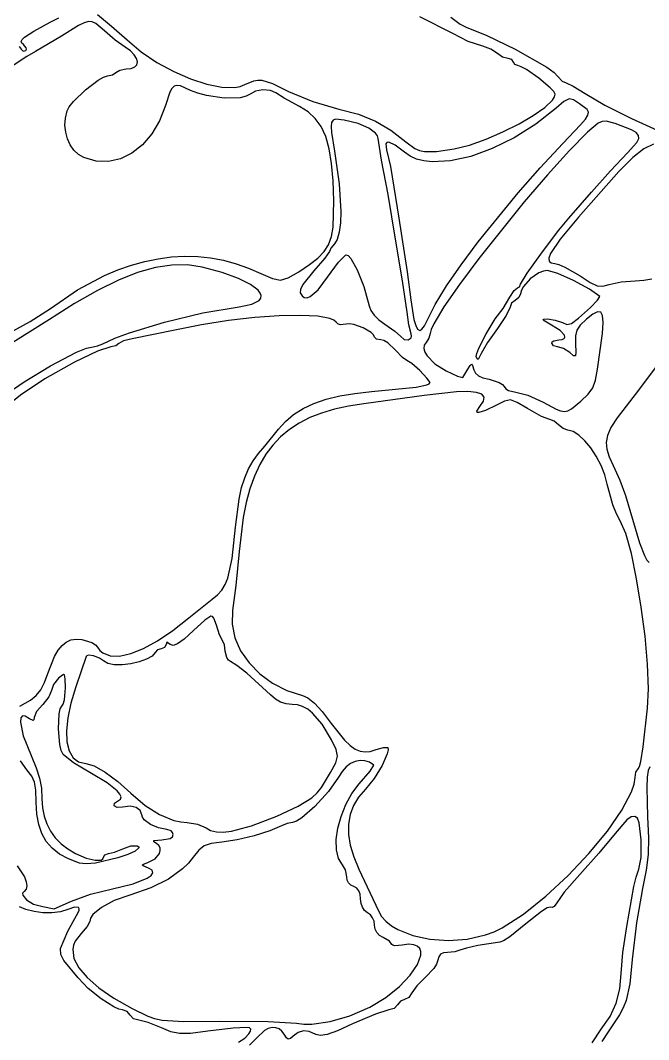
# Model space of a CAD drawing. Extents: x 56 to 1033, y 17 to 979.
# Drawn here: x 129.2 to 235.7, y 439.3 to 612.2 of the extents above; entities that cross this region are included whole.
import ezdxf

# ---------------------------------------------------------------- set-up
doc = ezdxf.new("R2010")
doc.units = 0

msp = doc.modelspace()

# ---------------------------------------------------------------- linework, layer by layer
at = {"layer": 'Layer 1'}
for p, q in [((134.275857, 611.90892), (135.733136, 612.680111)), ((142.30715, 613.23148), (144.687568, 611.280601)), ((202.52256, 610.00202), (196.9263, 612.84196)), ((202.20586, 612.80358), (203.80862, 611.572369)), ((131.472807, 610.421941), (134.275857, 611.90892)), ((139.045111, 611.371289), (136.18933, 609.58736)), ((140.005267, 611.846087), (139.045111, 611.371289)), ((140.765976, 612.055929), (140.005267, 611.846087)), ((141.411522, 612.01068), (140.765976, 612.055929)), ((142.026186, 611.720207), (141.411522, 612.01068)), ((143.5, 610.44305), (142.026186, 611.720207)), ((144.687568, 611.280601), (147.30614, 608.9178)), ((203.80862, 611.572369), (204.79803, 611.06028)), ((204.79803, 611.06028), (208.314127, 609.681679)), ((129.370122, 608.660252), (129.506744, 608.990089)), ((129.506744, 608.990089), (129.889698, 609.38273)), ((129.889698, 609.38273), (131.472807, 610.421941)), ((136.18933, 609.58736), (131.783, 606.9365)), ((145.300014, 608.889749), (143.5, 610.44305)), ((146.98407, 607.6761), (145.300014, 608.889749)), ((147.30614, 608.9178), (149.695781, 606.906817)), ((205.17344, 608.63539), (202.52256, 610.00202)), ((208.314127, 609.681679), (213.12612, 607.36383)), ((129.031883, 607.787546), (129.347577, 607.37836)), ((129.347577, 607.37836), (129.681798, 606.997498)), ((129.46028, 608.376839), (129.370122, 608.660252)), ((129.757667, 608.12347), (129.46028, 608.376839)), ((129.681798, 606.997498), (130.115957, 607.11585)), ((130.219161, 607.6073), (129.757667, 608.12347)), ((130.115957, 607.11585), (130.244034, 607.341952)), ((130.244034, 607.341952), (130.219161, 607.6073)), ((147.877982, 607.045321), (146.98407, 607.6761)), ((148.524977, 606.406122), (147.877982, 607.045321)), ((207.63582, 607.85479), (205.17344, 608.63539)), ((209.010153, 607.36171), (207.63582, 607.85479)), ((210.09734, 606.64105), (209.010153, 607.36171)), ((213.12612, 607.36383), (218.488864, 604.282466)), ((130.314512, 606.135314), (127.328434, 604.140435)), ((131.783, 606.9365), (130.314512, 606.135314)), ((148.923773, 605.78702), (148.524977, 606.406122)), ((149.073089, 605.216533), (148.923773, 605.78702)), ((149.695781, 606.906817), (152.375558, 605.100715)), ((210.99271, 606.017614), (210.09734, 606.64105)), ((211.90578, 605.75831), (210.99271, 606.017614)), ((212.559561, 605.58527), (211.90578, 605.75831)), ((212.83148, 605.16923), (212.559561, 605.58527)), ((145.3827, 603.40202), (146.051965, 603.818055)), ((146.051965, 603.818055), (147.14993, 603.99109)), ((147.14993, 603.99109), (148.011346, 604.081939)), ((148.011346, 604.081939), (148.618156, 604.335474)), ((148.618156, 604.335474), (148.971644, 604.723178)), ((148.971644, 604.723178), (149.073089, 605.216533)), ((152.375558, 605.100715), (155.215303, 603.548957)), ((155.215303, 603.548957), (158.084848, 602.301006)), ((213.047789, 604.74926), (212.83148, 605.16923)), ((213.56784, 604.56554), (213.047789, 604.74926)), ((214.160978, 604.384884), (213.56784, 604.56554)), ((215.028985, 603.915312), (214.160978, 604.384884)), ((217.153099, 602.443981), (215.028985, 603.915312)), ((218.488864, 604.282466), (219.705487, 603.406439)), ((140.229171, 600.439088), (142.399219, 602.108548)), ((142.399219, 602.108548), (143.302923, 602.622969)), ((143.302923, 602.622969), (143.95815, 602.81293)), ((143.95815, 602.81293), (144.814054, 602.985971)), ((144.814054, 602.985971), (145.3827, 603.40202)), ((158.084848, 602.301006), (160.854022, 601.406324)), ((167.25764, 601.33652), (168.774153, 601.994233)), ((168.774153, 601.994233), (169.45031, 602.112922)), ((169.45031, 602.112922), (170.16048, 602.077833)), ((170.16048, 602.077833), (171.949107, 601.505321)), ((219.067173, 600.820672), (217.153099, 602.443981)), ((219.705487, 603.406439), (220.37577, 602.69658)), ((220.37577, 602.69658), (221.094717, 601.94682)), ((221.094717, 601.94682), (221.74234, 601.63497)), ((138.213603, 598.470081), (140.229171, 600.439088)), ((154.892441, 600.698487), (154.550359, 600.044375)), ((155.274905, 601.077483), (154.892441, 600.698487)), ((155.741482, 601.207582), (155.274905, 601.077483)), ((156.335901, 601.115006), (155.741482, 601.207582)), ((158.08318, 600.36671), (156.335901, 601.115006)), ((159.323325, 599.875314), (158.08318, 600.36671)), ((160.854022, 601.406324), (163.392658, 600.914374)), ((163.392658, 600.914374), (165.570587, 600.874619)), ((165.570587, 600.874619), (166.483609, 601.039771)), ((166.483609, 601.039771), (167.25764, 601.33652)), ((169.081589, 600.225033), (168.15678, 599.72647)), ((170.347669, 600.434343), (169.081589, 600.225033)), ((171.6066, 600.338698), (170.347669, 600.434343)), ((172.50996, 599.9224), (171.6066, 600.338698)), ((171.949107, 601.505321), (174.67252, 600.1947)), ((174.67252, 600.1947), (178.81527, 598.48576)), ((219.672631, 600.161128), (219.067173, 600.820672)), ((219.8982, 599.71451), (219.672631, 600.161128)), ((221.74234, 601.63497), (222.942871, 601.098985)), ((222.942871, 601.098985), (224.99115, 599.81033)), ((137.502998, 597.581227), (138.213603, 598.470081)), ((154.550359, 600.044375), (153.81243, 597.80592)), ((160.74841, 599.490044), (159.323325, 599.875314)), ((163.79441, 599.060696), (160.74841, 599.490044)), ((166.503195, 599.124295), (163.79441, 599.060696)), ((167.506761, 599.355209), (166.503195, 599.124295)), ((168.15678, 599.72647), (167.506761, 599.355209)), ((173.926536, 599.026769), (172.50996, 599.9224)), ((176.54651, 597.62374), (173.926536, 599.026769)), ((178.81527, 598.48576), (183.21419, 597.19544)), ((218.136563, 597.464317), (219.427895, 598.703599)), ((219.427895, 598.703599), (219.776388, 599.243399)), ((219.776388, 599.243399), (219.8982, 599.71451)), ((221.392913, 598.466308), (220.07368, 597.33921)), ((222.246856, 598.919406), (221.392913, 598.466308)), ((223.008289, 598.768164), (222.246856, 598.919406)), ((224.04999, 598.08224), (223.008289, 598.768164)), ((224.99115, 599.81033), (228.32989, 597.848239)), ((136.842805, 595.654073), (137.11811, 596.86706)), ((137.11811, 596.86706), (137.502998, 597.581227)), ((153.81243, 597.80592), (152.820795, 595.223299)), ((178.000594, 596.726593), (176.54651, 597.62374)), ((179.213576, 595.607756), (178.000594, 596.726593)), ((183.21419, 597.19544), (186.545996, 596.306539)), ((216.195592, 596.089444), (218.136563, 597.464317)), ((220.07368, 597.33921), (216.616125, 594.603345)), ((225.305283, 597.119143), (224.04999, 598.08224)), ((225.538919, 596.687561), (225.305283, 597.119143)), ((225.458517, 596.167062), (225.538919, 596.687561)), ((228.32989, 597.848239), (232.825266, 595.582022)), ((136.771749, 594.439883), (136.842805, 595.654073)), ((152.820795, 595.223299), (151.50774, 592.991646)), ((180.202605, 594.220207), (179.213576, 595.607756)), ((181.97853, 594.89896), (181.889238, 594.221561)), ((182.23272, 595.300976), (181.97853, 594.89896)), ((182.667022, 595.47541), (182.23272, 595.300976)), ((184.13681, 595.33274), (182.667022, 595.47541)), ((186.511088, 594.725052), (184.13681, 595.33274)), ((186.545996, 596.306539), (189.424916, 595.147426)), ((189.424916, 595.147426), (192.037423, 593.627116)), ((213.776369, 594.671758), (216.195592, 596.089444)), ((224.201508, 594.492638), (225.025555, 595.465978)), ((225.025555, 595.465978), (225.458517, 596.167062)), ((227.885142, 595.095046), (227.209979, 594.801262)), ((228.524319, 595.148343), (227.885142, 595.095046)), ((230.05636, 594.74949), (228.524319, 595.148343)), ((232.825266, 595.582022), (237.211759, 593.614865)), ((136.89318, 593.257056), (136.771749, 594.439883)), ((137.195337, 592.13816), (136.89318, 593.257056)), ((180.98483, 592.516925), (180.202605, 594.220207)), ((181.889238, 594.221561), (181.949633, 593.220977)), ((181.949633, 593.220977), (182.45863, 590.05905)), ((188.313087, 593.970911), (186.511088, 594.725052)), ((189.457123, 593.117082), (188.313087, 593.970911)), ((192.037423, 593.627116), (194.56999, 591.65462)), ((208.188715, 592.079062), (211.050281, 593.304037)), ((211.050281, 593.304037), (213.776369, 594.671758)), ((216.616125, 594.603345), (212.96163, 592.304156)), ((221.22607, 591.36251), (224.201508, 594.492638)), ((225.390047, 593.276221), (222.34123, 590.14119)), ((227.209979, 594.801262), (225.390047, 593.276221)), ((232.842856, 593.694844), (230.05636, 594.74949)), ((233.626622, 593.22307), (232.842856, 593.694844)), ((234.02739, 592.732625), (233.626622, 593.22307)), ((137.666462, 591.115761), (137.195337, 592.13816)), ((151.50774, 592.991646), (149.928558, 591.14634)), ((181.577401, 590.450888), (180.98483, 592.516925)), ((189.755628, 592.667399), (189.457123, 593.117082)), ((189.85751, 592.21033), (189.755628, 592.667399)), ((190.42258, 588.53646), (189.85751, 592.21033)), ((191.377926, 591.544718), (191.201205, 591.318838)), ((191.703715, 591.581279), (191.377926, 591.544718)), ((192.776105, 591.090275), (191.703715, 591.581279)), ((194.56999, 591.65462), (196.120653, 590.517064)), ((205.363059, 591.08961), (208.188715, 592.079062)), ((212.96163, 592.304156), (209.243528, 590.480469)), ((232.15034, 589.74862), (233.749904, 591.528621)), ((233.749904, 591.528621), (234.062653, 592.181734)), ((234.062653, 592.181734), (234.02739, 592.732625)), ((138.294792, 590.222425), (137.666462, 591.115761)), ((139.068569, 589.490719), (138.294792, 590.222425)), ((148.138544, 589.722756), (146.19299, 588.756274)), ((149.928558, 591.14634), (148.138544, 589.722756)), ((181.997467, 587.975076), (181.577401, 590.450888)), ((182.45863, 590.05905), (183.263014, 584.510879)), ((191.201205, 591.318838), (191.32137, 590.29529)), ((191.32137, 590.29529), (191.967085, 587.428884)), ((194.36558, 589.85349), (192.776105, 591.090275)), ((195.299933, 589.199249), (194.36558, 589.85349)), ((196.120653, 590.517064), (196.886182, 590.175993)), ((196.886182, 590.175993), (197.716139, 589.976084)), ((197.716139, 589.976084), (199.782218, 589.967819)), ((199.782218, 589.967819), (202.74466, 590.42841)), ((202.74466, 590.42841), (202.7447, 590.42846)), ((202.7447, 590.42846), (205.363059, 591.08961)), ((209.243528, 590.480469), (205.595152, 589.17111)), ((217.361246, 587.218162), (221.22607, 591.36251)), ((222.34123, 590.14119), (218.582658, 586.043387)), ((229.293736, 586.73921), (232.15034, 589.74862)), ((234.932406, 590.460448), (233.054163, 588.959583)), ((236.564778, 591.254339), (234.932406, 590.460448)), ((139.97603, 588.95321), (139.068569, 589.490719)), ((142.05644, 588.336123), (139.97603, 588.95321)), ((144.147191, 588.28227), (142.05644, 588.336123)), ((146.19299, 588.756274), (144.147191, 588.28227)), ((182.262177, 585.042467), (181.997467, 587.975076)), ((191.575825, 582.710644), (190.42258, 588.53646)), ((196.401717, 588.71727), (195.299933, 589.199249)), ((197.654266, 588.402699), (196.401717, 588.71727)), ((199.040913, 588.250684), (197.654266, 588.402699)), ((202.149836, 588.414906), (199.040913, 588.250684)), ((205.595152, 589.17111), (202.149836, 588.414906)), ((233.054163, 588.959583), (230.723435, 586.616691)), ((191.967085, 587.428884), (193.40687, 578.66099)), ((213.621305, 582.982607), (217.361246, 587.218162)), ((230.723435, 586.616691), (223.87808, 578.86461)), ((226.05764, 583.07904), (229.293736, 586.73921)), ((182.38868, 581.60604), (182.262177, 585.042467)), ((183.263014, 584.510879), (183.537592, 579.797481)), ((218.582658, 586.043387), (214.61654, 581.434724)), ((206.832921, 574.650477), (213.621305, 582.982607)), ((222.196, 578.66096), (226.05764, 583.07904)), ((182.264224, 577.179019), (182.38868, 581.60604)), ((192.82039, 575.12646), (191.575825, 582.710644)), ((214.61654, 581.434724), (206.935391, 571.831445)), ((183.537592, 579.797481), (183.475954, 577.867256)), ((183.475954, 577.867256), (183.281565, 576.281843)), ((193.40687, 578.66099), (194.829419, 569.590296)), ((220.511585, 576.649612), (222.196, 578.66096)), ((223.87808, 578.86461), (220.772963, 575.119119)), ((181.972473, 575.54784), (182.264224, 577.179019)), ((183.281565, 576.281843), (182.954323, 575.086617)), ((217.742564, 572.962397), (220.511585, 576.649612)), ((180.705392, 572.998369), (181.467831, 574.184409)), ((181.467831, 574.184409), (181.972473, 575.54784)), ((182.49413, 574.32695), (181.870061, 573.578697)), ((182.954323, 575.086617), (182.49413, 574.32695)), ((194.01466, 568.05749), (192.82039, 575.12646)), ((203.942902, 570.7602), (206.832921, 574.650477)), ((220.772963, 575.119119), (219.135001, 572.695839)), ((179.64025, 571.899364), (180.705392, 572.998369)), ((181.6105, 573.02051), (180.833646, 571.89139)), ((181.870061, 573.578697), (181.6105, 573.02051)), ((183.176689, 571.211856), (184.38203, 572.44035)), ((184.38203, 572.44035), (184.77417, 572.352089)), ((215.153676, 569.327665), (217.742564, 572.962397)), ((219.135001, 572.695839), (218.833549, 571.916404)), ((145.763596, 569.916173), (148.045528, 570.716319)), ((148.045528, 570.716319), (150.318524, 571.346133)), ((150.318524, 571.346133), (152.580395, 571.80525)), ((154.901213, 570.729868), (152.105584, 570.299298)), ((152.580395, 571.80525), (154.828951, 572.093308)), ((154.828951, 572.093308), (157.062002, 572.209944)), ((157.524672, 570.749917), (154.901213, 570.729868)), ((157.062002, 572.209944), (159.27736, 572.154796)), ((160.01634, 570.37328), (157.524672, 570.749917)), ((159.27736, 572.154796), (161.472836, 571.927499)), ((161.472836, 571.927499), (163.646239, 571.527693)), ((163.646239, 571.527693), (165.79538, 570.955012)), ((165.79538, 570.955012), (167.91807, 570.209096)), ((176.42223, 569.60104), (178.227498, 570.79704)), ((178.227498, 570.79704), (179.64025, 571.899364)), ((180.833646, 571.89139), (178.96588, 569.77041)), ((181.30531, 568.65218), (183.176689, 571.211856)), ((184.77417, 572.352089), (185.249207, 571.863729)), ((185.249207, 571.863729), (186.341399, 569.919242)), ((201.494612, 567.191314), (203.942902, 570.7602)), ((206.935391, 571.831445), (203.657224, 567.410145)), ((218.833549, 571.916404), (218.859701, 571.391175)), ((218.859701, 571.391175), (219.200395, 571.0947)), ((219.200395, 571.0947), (219.84257, 571.00153)), ((219.84257, 571.00153), (220.52575, 570.833907)), ((220.52575, 570.833907), (221.558707, 570.377508)), ((138.886076, 566.497361), (143.474917, 568.946056)), ((143.474917, 568.946056), (145.763596, 569.916173)), ((149.097408, 569.444368), (145.836303, 568.151242)), ((152.105584, 570.299298), (149.097408, 569.444368)), ((163.449373, 569.447213), (160.01634, 570.37328)), ((166.209703, 568.455289), (163.449373, 569.447213)), ((167.91807, 570.209096), (170.01212, 569.28958)), ((170.01212, 569.28958), (171.959923, 568.417636)), ((174.630161, 568.547378), (176.42223, 569.60104)), ((178.96588, 569.77041), (177.101224, 567.440812)), ((186.341399, 569.919242), (187.445446, 567.071963)), ((194.829419, 569.590296), (195.44637, 564.81759)), ((214.00966, 567.47376), (215.153676, 569.327665)), ((217.152482, 569.416617), (215.676532, 568.40353)), ((217.895401, 569.7161), (217.152482, 569.416617)), ((218.58142, 569.82473), (217.895401, 569.7161)), ((220.335822, 569.31495), (218.58142, 569.82473)), ((223.026356, 568.096965), (220.335822, 569.31495)), ((221.558707, 570.377508), (224.11342, 568.8772)), ((145.836303, 568.151242), (142.281893, 566.406083)), ((168.255354, 567.442519), (166.209703, 568.455289)), ((169.544349, 566.453915), (168.255354, 567.442519)), ((171.959923, 568.417636), (173.320997, 568.161573)), ((173.320997, 568.161573), (174.630161, 568.547378)), ((177.101224, 567.440812), (176.698506, 566.605138)), ((179.697525, 566.528235), (181.30531, 568.65218)), ((194.79951, 562.75576), (194.01466, 568.05749)), ((203.657224, 567.410145), (201.045237, 563.624614)), ((213.86585, 567.053937), (214.00966, 567.47376)), ((215.676532, 568.40353), (214.514739, 567.102345)), ((225.714672, 566.63781), (223.026356, 568.096965)), ((224.11342, 568.8772), (225.861558, 567.75324)), ((225.861558, 567.75324), (227.049526, 567.198908)), ((228.009676, 567.115548), (229.07436, 567.40451)), ((229.07436, 567.40451), (231.118415, 567.868513)), ((231.118415, 567.868513), (233.49247, 568.06907)), ((233.49247, 568.06907), (234.926953, 568.159648)), ((234.926953, 568.159648), (236.309446, 568.402243)), ((134.29652, 563.37314), (138.886076, 566.497361)), ((142.281893, 566.406083), (138.393799, 564.195055)), ((169.891983, 565.982742), (169.544349, 566.453915)), ((170.034711, 565.534489), (169.891983, 565.982742)), ((169.967288, 565.114784), (170.034711, 565.534489)), ((176.698506, 566.605138), (176.67257, 566.02758)), ((176.67257, 566.02758), (176.971574, 565.489342)), ((176.971574, 565.489342), (177.356713, 565.202085)), ((178.373179, 565.373586), (179.697525, 566.528235)), ((187.445446, 567.071963), (188.34819, 563.78696)), ((199.567264, 564.046968), (201.494612, 567.191314)), ((212.19561, 565.25933), (212.929102, 566.403446)), ((212.929102, 566.403446), (213.52011, 566.87932)), ((213.52011, 566.87932), (213.86585, 567.053937)), ((214.02827, 565.82994), (213.755192, 565.197225)), ((214.164516, 566.44274), (214.02827, 565.82994)), ((214.514739, 567.102345), (214.164516, 566.44274)), ((227.46242, 565.40452), (225.714672, 566.63781)), ((227.049526, 567.198908), (228.009676, 567.115548)), ((138.393799, 564.195055), (134.13164, 561.50432)), ((166.29424, 563.6414), (168.451633, 564.08322)), ((168.451633, 564.08322), (169.684465, 564.729253)), ((169.684465, 564.729253), (169.967288, 565.114784)), ((177.356713, 565.202085), (177.824933, 565.164077)), ((177.824933, 565.164077), (178.373179, 565.373586)), ((188.34819, 563.78696), (188.652217, 563.004017)), ((195.44637, 564.81759), (195.957257, 561.485977)), ((198.24007, 561.43031), (199.567264, 564.046968)), ((211.06351, 563.34483), (212.19561, 565.25933)), ((212.501979, 564.25696), (212.24242, 563.58143)), ((213.12603, 564.73602), (212.501979, 564.25696)), ((213.755192, 565.197225), (213.12603, 564.73602)), ((225.88327, 563.53058), (227.087434, 564.765161)), ((227.087434, 564.765161), (227.46242, 565.40452)), ((130.870956, 561.134521), (134.29652, 563.37314)), ((153.655382, 561.058), (160.14585, 562.605395)), ((160.14585, 562.605395), (166.29424, 563.6414)), ((173.076031, 562.102153), (168.95667, 561.803354)), ((176.695295, 562.184447), (173.076031, 562.102153)), ((179.634641, 562.041384), (176.695295, 562.184447)), ((181.71425, 561.664106), (179.634641, 562.041384)), ((188.652217, 563.004017), (189.211899, 562.212105)), ((189.211899, 562.212105), (190.002031, 561.440421)), ((195.104235, 560.580745), (194.79951, 562.75576)), ((201.045237, 563.624614), (199.317862, 560.76151)), ((209.739773, 561.599907), (211.06351, 563.34483)), ((211.618192, 562.187716), (210.11738, 559.98203)), ((212.24242, 563.58143), (211.618192, 562.187716)), ((223.880402, 561.716882), (225.88327, 563.53058)), ((226.291272, 562.364604), (225.23383, 561.53698)), ((227.083664, 562.788546), (226.291272, 562.364604)), ((227.62592, 562.741549), (227.083664, 562.788546)), ((227.93295, 562.156358), (227.62592, 562.741549)), ((228.019668, 560.965717), (227.93295, 562.156358)), ((126.361275, 558.684264), (130.870956, 561.134521)), ((134.13164, 561.50432), (127.936834, 557.581049)), ((147.705969, 559.238265), (153.655382, 561.058)), ((159.936934, 560.591668), (155.3962, 559.69649)), ((164.51703, 561.296908), (159.936934, 560.591668)), ((168.95667, 561.803354), (164.51703, 561.296908)), ((182.375458, 561.38487), (181.71425, 561.664106)), ((182.7543, 561.04376), (182.375458, 561.38487)), ((183.0391, 560.750807), (182.7543, 561.04376)), ((183.437297, 560.586994), (183.0391, 560.750807)), ((184.47512, 560.66836), (183.437297, 560.586994)), ((185.036378, 560.727187), (184.47512, 560.66836)), ((185.746136, 560.629818), (185.036378, 560.727187)), ((187.335807, 560.090751), (185.746136, 560.629818)), ((190.002031, 561.440421), (190.99741, 560.71816)), ((190.99741, 560.71816), (192.730007, 559.514599)), ((195.46821, 559.07398), (195.104235, 560.580745)), ((195.957257, 561.485977), (196.247678, 560.455808)), ((196.247678, 560.455808), (196.567766, 559.841697)), ((197.315992, 559.838557), (197.753654, 560.437977)), ((197.753654, 560.437977), (198.24003, 561.43036)), ((198.24003, 561.43036), (198.24007, 561.43031)), ((199.317862, 560.76151), (198.854164, 559.765448)), ((208.198926, 559.048074), (209.739773, 561.599907)), ((217.850676, 561.393334), (217.9767, 561.539913)), ((219.27631, 560.54578), (217.850676, 561.393334)), ((217.9767, 561.539913), (218.61376, 561.57668)), ((218.61376, 561.57668), (219.9124, 561.39791)), ((220.72667, 559.644393), (219.27631, 560.54578)), ((219.9124, 561.39791), (221.11903, 560.96687)), ((221.11903, 560.96687), (221.901071, 560.651775)), ((221.901071, 560.651775), (222.687265, 560.82953)), ((222.687265, 560.82953), (223.880402, 561.716882)), ((224.165651, 560.552867), (223.571821, 559.695362)), ((225.23383, 561.53698), (224.165651, 560.552867)), ((227.900986, 559.10237), (228.019668, 560.965717)), ((145.210136, 558.300973), (147.705969, 559.238265)), ((155.3962, 559.69649), (148.17451, 558.21809)), ((188.693448, 559.299686), (187.335807, 560.090751)), ((189.113167, 558.887319), (188.693448, 559.299686)), ((189.26837, 558.50515), (189.113167, 558.887319)), ((192.730007, 559.514599), (193.67191, 558.656)), ((193.67191, 558.656), (194.300068, 558.100873)), ((195.46835, 559.07394), (195.46821, 559.07398)), ((195.547971, 558.683394), (195.46835, 559.07394)), ((195.472205, 558.373573), (195.547971, 558.683394)), ((196.567766, 559.841697), (196.922284, 559.637872)), ((196.922284, 559.637872), (197.315992, 559.838557)), ((198.69353, 559.10749), (198.489374, 558.318049)), ((198.854164, 559.765448), (198.69353, 559.10749)), ((206.954137, 556.608798), (208.198926, 559.048074)), ((210.11738, 559.98203), (208.434897, 557.577603)), ((221.463896, 558.840798), (220.72667, 559.644393)), ((221.544747, 558.515993), (221.463896, 558.840798)), ((223.571821, 559.695362), (223.338091, 558.710069)), ((223.338091, 558.710069), (223.35021, 557.34259)), ((227.10707, 553.08854), (227.900986, 559.10237)), ((140.445212, 556.609957), (141.53376, 556.86487)), ((141.53376, 556.86487), (142.274994, 557.017719)), ((144.53074, 556.8649), (142.27482, 556.088851)), ((142.274994, 557.017719), (143.18074, 557.38524)), ((143.18074, 557.38524), (145.210136, 558.300973)), ((145.385857, 557.018828), (144.53074, 556.8649)), ((145.93067, 557.38889), (145.385857, 557.018828)), ((146.723389, 557.848606), (145.93067, 557.38889)), ((148.17451, 558.21809), (146.723389, 557.848606)), ((189.579309, 558.178806), (189.26837, 558.50515)), ((190.32689, 558.04306), (189.579309, 558.178806)), ((190.851925, 557.90558), (190.32689, 558.04306)), ((191.498966, 557.531254), (190.851925, 557.90558)), ((192.8305, 556.30076), (191.498966, 557.531254)), ((194.300068, 558.100873), (194.991472, 558.027974)), ((194.991472, 558.027974), (195.472205, 558.373573)), ((197.702027, 557.115421), (197.643622, 556.565828)), ((197.99853, 557.58377), (197.702027, 557.115421)), ((198.489374, 558.318049), (197.99853, 557.58377)), ((208.434897, 557.577603), (207.37382, 555.70608)), ((219.31138, 557.45402), (219.408217, 557.68275)), ((219.60058, 557.037971), (219.31138, 557.45402)), ((219.408217, 557.68275), (219.671884, 557.870055)), ((220.29589, 556.86493), (219.60058, 557.037971)), ((219.671884, 557.870055), (220.53863, 558.04309)), ((221.316725, 556.570332), (220.29589, 556.86493)), ((220.53863, 558.04309), (221.090249, 558.101011)), ((221.090249, 558.101011), (221.42291, 558.264021)), ((221.42291, 558.264021), (221.544747, 558.515993)), ((223.35021, 557.34259), (223.410015, 555.963922)), ((134.34013, 553.649586), (138.754833, 555.917163)), ((142.27482, 556.088851), (138.36215, 554.22303)), ((138.754833, 555.917163), (140.445212, 556.609957)), ((193.994159, 555.062814), (192.8305, 556.30076)), ((197.643622, 556.565828), (197.808111, 555.956306)), ((197.808111, 555.956306), (198.180292, 555.308171)), ((198.180292, 555.308171), (199.486925, 553.981322)), ((206.51857, 555.20155), (206.603128, 555.718704)), ((206.662218, 554.792189), (206.51857, 555.20155)), ((206.603128, 555.718704), (206.954137, 556.608798)), ((207.37382, 555.70608), (206.834572, 554.729165)), ((222.38856, 555.86205), (221.316725, 556.570332)), ((223.009954, 555.347951), (222.38856, 555.86205)), ((223.323517, 555.340475), (223.009954, 555.347951)), ((223.410015, 555.963922), (223.323517, 555.340475)), ((129.832742, 550.925456), (134.34013, 553.649586)), ((138.36215, 554.22303), (133.362551, 551.439321)), ((194.76268, 554.53352), (193.994159, 555.062814)), ((195.599993, 554.001665), (194.76268, 554.53352)), ((196.926482, 552.822061), (195.599993, 554.001665)), ((199.486925, 553.981322), (201.4419, 552.7558)), ((205.07715, 553.03595), (205.465525, 553.690075)), ((205.465525, 553.690075), (205.703485, 553.899604)), ((205.703485, 553.899604), (205.883688, 553.657255)), ((205.883688, 553.657255), (206.09879, 552.95575)), ((206.834572, 554.729165), (206.662218, 554.792189)), ((237.170406, 553.720276), (234.01058, 549.50007)), ((198.153818, 551.557725), (196.926482, 552.822061)), ((201.4419, 552.7558), (203.348629, 551.889396)), ((203.348629, 551.889396), (204.24084, 551.65024)), ((204.24084, 551.65024), (205.07715, 553.03595)), ((206.09879, 552.95575), (206.385575, 552.357746)), ((206.385575, 552.357746), (206.888414, 551.904794)), ((206.888414, 551.904794), (207.645433, 551.573152)), ((226.759337, 551.196906), (227.10707, 553.08854)), ((128.026507, 549.66197), (129.832742, 550.925456)), ((133.362551, 551.439321), (129.235492, 548.665269)), ((188.77482, 549.25679), (196.320552, 550.028341)), ((196.320552, 550.028341), (198.113715, 550.397429)), ((198.113715, 550.397429), (198.550347, 550.583142)), ((198.69367, 550.77167), (198.153818, 551.557725)), ((198.550347, 550.583142), (198.69367, 550.77167)), ((207.645433, 551.573152), (208.69476, 551.33908)), ((208.69476, 551.33908), (210.377356, 550.825489)), ((210.377356, 550.825489), (210.96702, 550.466481)), ((210.96702, 550.466481), (211.276, 550.09382)), ((211.276, 550.09382), (211.537457, 549.745652)), ((226.281106, 549.869839), (226.759337, 551.196906)), ((129.235492, 548.665269), (127.466206, 547.235283)), ((181.039819, 547.943602), (183.357623, 548.518498)), ((183.357623, 548.518498), (185.933047, 548.955049)), ((185.933047, 548.955049), (188.77482, 549.25679)), ((197.67384, 548.61529), (187.43004, 547.2063)), ((203.144424, 549.225242), (197.67384, 548.61529)), ((205.097533, 549.262353), (203.144424, 549.225242)), ((206.532618, 549.120213), (205.097533, 549.262353)), ((207.452251, 548.798313), (206.532618, 549.120213)), ((207.859005, 548.296147), (207.452251, 548.798313)), ((207.755454, 547.613209), (207.859005, 548.296147)), ((211.537457, 549.745652), (211.99768, 549.453342)), ((211.99768, 549.453342), (213.2548, 549.15899)), ((213.2548, 549.15899), (215.277175, 548.641409)), ((215.277175, 548.641409), (217.83868, 547.46421)), ((224.27711, 547.6483), (225.508368, 548.792062)), ((225.508368, 548.792062), (226.281106, 549.869839)), ((234.01058, 549.50007), (230.413286, 544.783948)), ((177.14216, 546.364635), (178.970907, 547.226826)), ((178.970907, 547.226826), (181.039819, 547.943602)), ((184.857366, 546.799768), (182.48174, 546.274152)), ((187.43004, 547.2063), (184.857366, 546.799768)), ((206.607284, 545.922897), (207.14417, 546.74899)), ((207.14417, 546.74899), (207.755454, 547.613209)), ((209.93617, 546.9487), (208.104931, 546.030019)), ((211.296573, 547.657769), (209.93617, 546.9487)), ((212.299393, 547.832765), (211.296573, 547.657769)), ((213.439046, 547.418463), (212.299393, 547.832765)), ((215.20995, 546.35964), (213.439046, 547.418463)), ((217.83868, 547.46421), (220.05955, 546.275619)), ((222.654882, 546.349843), (224.2771, 547.64834)), ((224.2771, 547.64834), (224.27711, 547.6483)), ((174.170244, 544.189867), (175.544848, 545.353494)), ((175.544848, 545.353494), (177.14216, 546.364635)), ((178.295742, 544.834929), (176.472422, 543.905953)), ((180.29669, 545.621767), (178.295742, 544.834929)), ((182.48174, 546.274152), (180.29669, 545.621767)), ((206.679327, 545.731127), (206.607284, 545.922897)), ((206.96142, 545.685663), (206.679327, 545.731127)), ((208.104931, 546.030019), (206.96142, 545.685663)), ((217.55686, 545.041743), (215.20995, 546.35964)), ((218.98412, 544.4936), (217.55686, 545.041743)), ((220.05955, 546.275619), (220.822207, 545.984404)), ((220.822207, 545.984404), (221.456991, 545.898216)), ((221.456991, 545.898216), (222.041888, 546.019286)), ((222.041888, 546.019286), (222.654882, 546.349843)), ((230.413286, 544.783948), (229.361793, 543.146481)), ((173.00962, 542.87022), (174.170244, 544.189867)), ((176.472422, 543.905953), (174.820258, 542.827157)), ((219.744994, 544.234038), (218.98412, 544.4936)), ((220.48981, 543.60999), (219.744994, 544.234038)), ((221.250655, 542.98592), (220.48981, 543.60999)), ((229.361793, 543.146481), (228.747861, 541.80702)), ((170.68244, 539.98275), (173.00962, 542.87022)), ((173.332776, 541.590854), (172.003503, 540.189363)), ((174.820258, 542.827157), (173.332776, 541.590854)), ((222.05014, 542.72635), (221.250655, 542.98592)), ((222.953227, 542.502982), (222.05014, 542.72635)), ((223.937339, 541.87858), (222.953227, 542.502982)), ((224.952473, 540.921703), (223.937339, 541.87858)), ((228.747861, 541.80702), (228.526084, 540.628771)), ((169.585766, 538.75493), (170.68244, 539.98275)), ((172.003503, 540.189363), (170.825965, 538.614997)), ((225.948626, 539.700905), (224.952473, 540.921703)), ((226.875795, 538.284744), (225.948626, 539.700905)), ((228.526084, 540.628771), (228.651056, 539.474942)), ((168.661431, 537.489799), (169.585766, 538.75493)), ((170.825965, 538.614997), (169.793689, 536.860073)), ((227.683975, 536.741775), (226.875795, 538.284744)), ((228.651056, 539.474942), (229.07737, 538.208739)), ((229.07737, 538.208739), (229.75962, 536.69337)), ((167.254971, 534.64169), (167.890733, 536.135879)), ((167.890733, 536.135879), (168.661431, 537.489799)), ((169.793689, 536.860073), (168.900203, 534.916907)), ((228.323165, 535.140555), (227.683975, 536.741775)), ((229.75962, 536.69337), (230.84678, 534.245161)), ((166.735445, 532.955752), (167.254971, 534.64169)), ((168.900203, 534.916907), (168.139032, 532.777815)), ((228.74336, 533.54964), (228.323165, 535.140555)), ((166.313453, 531.026586), (166.735445, 532.955752)), ((168.139032, 532.777815), (167.503704, 530.435112)), ((229.6979, 530.044734), (228.74336, 533.54964)), ((230.84678, 534.245161), (231.81436, 531.651445)), ((165.68727, 526.23265), (166.313453, 531.026586)), ((231.81436, 531.651445), (234.21332, 523.61147)), ((167.503704, 530.435112), (166.987744, 527.881115)), ((230.309492, 528.492046), (229.6979, 530.044734)), ((166.987744, 527.881115), (166.28804, 522.1085)), ((230.9156, 527.34403), (230.309492, 528.492046)), ((165.101463, 520.912445), (165.68727, 526.23265)), ((231.865654, 525.188686), (230.9156, 527.34403)), ((232.817097, 521.786826), (231.865654, 525.188686)), ((234.21332, 523.61147), (235.033289, 521.428661)), ((164.413074, 517.626), (165.101463, 520.912445)), ((166.28804, 522.1085), (165.750249, 516.372304)), ((233.716668, 517.502009), (232.817097, 521.786826)), ((235.033289, 521.428661), (235.472691, 520.667771)), ((235.472691, 520.667771), (235.85967, 520.27327)), ((163.95064, 516.500684), (164.413074, 517.626)), ((234.511105, 512.697794), (233.716668, 517.502009)), ((162.629751, 514.796361), (163.366835, 515.590105)), ((163.366835, 515.590105), (163.95064, 516.500684)), ((165.750249, 516.372304), (165.20711, 512.0941)), ((157.79755, 510.87105), (161.70748, 514.02155)), ((161.70748, 514.02155), (162.629751, 514.796361)), ((165.20711, 512.0941), (165.119798, 509.795286)), ((235.147146, 507.737739), (234.511105, 512.697794)), ((155.061839, 508.726093), (157.79755, 510.87105)), ((160.466836, 510.467315), (158.57192, 508.72084)), ((161.501789, 511.145149), (160.466836, 510.467315)), ((161.81021, 511.110235), (161.501789, 511.145149)), ((162.039759, 510.840451), (161.81021, 511.110235)), ((162.44373, 509.63933), (162.039759, 510.840451)), ((152.482113, 506.993071), (155.061839, 508.726093)), ((158.57192, 508.72084), (156.973426, 507.276733)), ((163.004779, 507.983701), (162.44373, 509.63933)), ((165.119798, 509.795286), (165.590953, 507.504694)), ((136.269774, 506.193882), (136.989666, 506.766287)), ((136.989666, 506.766287), (137.781412, 507.113902)), ((137.781412, 507.113902), (138.656263, 507.247992)), ((138.656263, 507.247992), (139.62547, 507.17982)), ((139.62547, 507.17982), (141.300542, 506.658265)), ((150.094504, 505.683588), (152.482113, 506.993071)), ((154.070886, 506.731226), (153.92362, 506.32166)), ((154.61716, 506.33506), (154.070886, 506.731226)), ((156.973426, 507.276733), (155.855929, 506.442655)), ((163.49619, 507.03755), (163.004779, 507.983701)), ((163.808204, 506.316933), (163.49619, 507.03755)), ((165.590953, 507.504694), (166.565296, 505.289523)), ((235.571528, 502.985405), (235.147146, 507.737739)), ((135.000549, 504.329647), (135.610485, 505.385424)), ((135.610485, 505.385424), (136.269774, 506.193882)), ((141.300542, 506.658265), (141.929717, 506.285909)), ((141.929717, 506.285909), (142.30285, 505.89533)), ((142.30285, 505.89533), (142.696513, 505.343289)), ((142.696513, 505.343289), (143.187887, 504.913085)), ((147.935144, 504.809245), (150.094504, 505.683588)), ((152.0511, 505.00448), (151.557786, 504.37949)), ((152.439939, 505.435493), (152.0511, 505.00448)), ((153.08908, 505.61476), (152.439939, 505.435493)), ((153.678471, 505.822418), (153.08908, 505.61476)), ((153.92362, 506.32166), (153.678471, 505.822418)), ((155.107737, 506.151225), (154.61716, 506.33506)), ((155.855929, 506.442655), (155.107737, 506.151225)), ((163.93799, 505.2036), (163.808204, 506.316933)), ((164.204244, 504.117586), (163.93799, 505.2036)), ((166.565296, 505.289523), (167.98755, 503.216975)), ((133.88373, 501.43108), (135.000549, 504.329647)), ((140.37473, 504.28448), (138.60749, 499.13488)), ((140.476898, 504.445779), (140.37473, 504.28448)), ((140.751318, 504.510961), (140.476898, 504.445779)), ((141.624416, 504.40079), (140.751318, 504.510961)), ((142.609026, 504.049591), (141.624416, 504.40079)), ((143.32015, 503.55299), (142.609026, 504.049591)), ((143.187887, 504.913085), (144.445703, 504.412391)), ((144.01785, 503.126002), (143.32015, 503.55299)), ((144.445703, 504.412391), (146.040166, 504.381645)), ((146.040166, 504.381645), (147.935144, 504.809245)), ((149.350166, 503.391934), (147.919209, 503.076474)), ((150.61025, 503.834123), (149.350166, 503.391934)), ((151.557786, 504.37949), (150.61025, 503.834123)), ((164.492448, 503.707709), (164.204244, 504.117586)), ((164.84438, 503.46277), (164.492448, 503.707709)), ((165.931701, 502.799811), (164.84438, 503.46277)), ((145.111376, 502.919955), (144.01785, 503.126002)), ((146.459054, 502.911297), (145.111376, 502.919955)), ((147.919209, 503.076474), (146.459054, 502.911297)), ((167.585889, 501.501085), (165.931701, 502.799811)), ((167.98755, 503.216975), (169.802436, 501.354248)), ((235.73099, 498.804349), (235.571528, 502.985405)), ((132.680844, 498.6682), (133.320364, 499.879524)), ((133.320364, 499.879524), (133.88373, 501.43108)), ((135.66224, 500.60763), (134.830176, 499.565506)), ((136.33683, 501.170285), (135.66224, 500.60763)), ((136.545959, 501.254469), (136.33683, 501.170285)), ((136.687326, 501.182639), (136.545959, 501.254469)), ((136.819821, 500.49719), (136.687326, 501.182639)), ((136.84041, 498.96644), (136.819821, 500.49719)), ((171.62024, 497.80948), (167.585889, 501.501085)), ((169.802436, 501.354248), (171.954677, 499.768544)), ((131.909787, 497.712018), (132.680844, 498.6682)), ((134.48409, 498.55723), (134.051485, 497.455744)), ((134.830176, 499.565506), (134.48409, 498.55723)), ((136.667371, 496.947376), (136.84041, 498.96644)), ((138.60749, 499.13488), (137.764594, 496.411404)), ((171.954677, 499.768544), (174.388994, 498.527061)), ((174.388994, 498.527061), (177.05011, 497.697)), ((235.57227, 495.55813), (235.73099, 498.804349)), ((129.119471, 495.909123), (130.95184, 496.92587)), ((130.95181, 496.92589), (131.909787, 497.712018)), ((130.95184, 496.92587), (130.95181, 496.92589)), ((134.051485, 497.455744), (133.01138, 496.18952)), ((136.480065, 496.24994), (136.667371, 496.947376)), ((137.764594, 496.411404), (137.234192, 493.926816)), ((172.474698, 497.074528), (171.62024, 497.80948)), ((173.3442, 496.5712), (172.474698, 497.074528)), ((174.268302, 496.28202), (173.3442, 496.5712)), ((177.05011, 497.697), (177.972481, 497.283462)), ((177.972481, 497.283462), (179.060451, 496.384989)), ((179.060451, 496.384989), (180.362803, 494.954043)), ((131.971288, 494.961806), (131.53868, 493.95292)), ((133.01138, 496.18952), (131.971288, 494.961806)), ((135.780788, 494.556465), (135.968449, 495.436364)), ((135.968449, 495.436364), (136.25134, 495.89498)), ((136.25134, 495.89498), (136.480065, 496.24994)), ((175.28656, 496.18951), (174.268302, 496.28202)), ((176.195239, 496.098108), (175.28656, 496.18951)), ((177.078016, 495.82244), (176.195239, 496.098108)), ((177.937326, 495.360318), (177.078016, 495.82244)), ((178.775602, 494.70955), (177.937326, 495.360318)), ((180.398785, 492.833317), (178.775602, 494.70955)), ((180.362803, 494.954043), (181.92832, 492.94309)), ((234.82661, 488.96322), (235.57227, 495.55813)), ((129.27928, 493.88339), (129.213464, 493.176741)), ((129.213464, 493.176741), (129.708332, 490.84466)), ((129.555976, 494.238235), (129.27928, 493.88339)), ((130.045085, 494.207117), (129.555976, 494.238235)), ((130.74814, 493.75588), (130.045085, 494.207117)), ((131.36823, 493.425295), (130.74814, 493.75588)), ((131.499466, 493.579294), (131.36823, 493.425295)), ((131.53868, 493.95292), (131.499466, 493.579294)), ((135.677694, 492.049039), (135.780788, 494.556465)), ((137.234192, 493.926816), (137.011213, 491.719276)), ((181.92832, 492.94309), (184.181615, 490.138372)), ((135.915135, 489.40514), (135.677694, 492.049039)), ((137.011213, 491.719276), (137.090584, 489.826943)), ((181.96703, 490.17622), (180.398785, 492.833317)), ((129.708332, 490.84466), (131.02831, 487.51525)), ((136.153144, 488.354652), (135.915135, 489.40514)), ((137.090584, 489.826943), (137.467234, 488.287977)), ((182.757825, 488.524167), (181.96703, 490.17622)), ((184.181615, 490.138372), (185.119744, 489.218572)), ((136.46619, 487.65721), (136.153144, 488.354652)), ((137.467234, 488.287977), (138.136091, 487.140538)), ((183.006419, 487.393724), (182.757825, 488.524167)), ((185.119744, 489.218572), (185.98537, 488.58946)), ((185.98537, 488.58946), (186.818374, 488.227774)), ((186.818374, 488.227774), (187.65864, 488.11025)), ((187.65864, 488.11025), (188.546048, 488.213627)), ((188.546048, 488.213627), (189.52048, 488.51464)), ((189.52048, 488.51464), (190.795645, 488.875799)), ((191.423886, 487.772668), (190.544354, 485.824547)), ((190.795645, 488.875799), (191.50417, 488.84788)), ((191.584843, 488.458364), (191.423886, 487.772668)), ((191.50417, 488.84788), (191.584843, 488.458364)), ((234.433154, 486.470358), (234.82661, 488.96322)), ((130.30587, 485.05544), (129.212163, 486.606359)), ((131.02831, 487.51525), (131.908486, 485.443839)), ((138.207909, 486.259995), (136.46619, 487.65721)), ((138.136091, 487.140538), (139.092084, 486.422786)), ((141.26656, 484.44461), (138.207909, 486.259995)), ((139.092084, 486.422786), (140.33014, 486.17288)), ((140.33014, 486.17288), (141.708465, 485.782251)), ((181.82298, 484.61053), (182.699305, 486.263106)), ((182.699305, 486.263106), (183.006419, 487.393724)), ((185.213447, 486.133844), (184.463154, 485.565574)), ((186.003496, 486.503634), (185.213447, 486.133844)), ((186.813125, 486.668202), (186.003496, 486.503634)), ((187.622155, 486.620809), (186.813125, 486.668202)), ((188.41041, 486.354715), (187.622155, 486.620809)), ((189.15771, 485.86318), (188.41041, 486.354715)), ((234.195132, 485.638893), (234.433154, 486.470358)), ((131.143196, 484.032115), (130.30587, 485.05544)), ((131.908486, 485.443839), (132.47439, 483.654502)), ((143.899627, 482.891434), (141.26656, 484.44461)), ((141.708465, 485.782251), (143.58311, 484.712101)), ((143.58311, 484.712101), (145.73761, 483.106033)), ((180.273991, 482.084709), (181.82298, 484.61053)), ((183.772796, 484.805562), (183.16255, 483.86055)), ((184.463154, 485.565574), (183.772796, 484.805562)), ((186.67909, 482.70985), (188.505597, 484.872888)), ((188.505597, 484.872888), (189.15771, 485.86318)), ((190.544354, 485.824547), (189.200112, 483.627146)), ((233.4496, 483.75993), (233.601639, 484.677996)), ((233.601639, 484.677996), (233.96718, 485.24669)), ((233.96718, 485.24669), (234.195132, 485.638893)), ((235.690486, 484.970086), (235.505104, 483.813946)), ((235.975853, 485.571263), (235.690486, 484.970086)), ((131.629593, 482.989034), (131.143196, 484.032115)), ((131.856486, 481.616266), (131.629593, 482.989034)), ((132.47439, 483.654502), (132.774501, 481.951765)), ((145.607621, 481.539339), (143.899627, 482.891434)), ((145.73761, 483.106033), (147.9555, 481.10765)), ((183.16255, 483.86055), (181.447198, 481.385133)), ((185.426473, 481.046418), (186.67909, 482.70985)), ((189.200112, 483.627146), (187.7257, 481.80409)), ((232.859311, 481.330928), (233.297779, 482.644523)), ((233.297779, 482.644523), (233.4496, 483.75993)), ((235.505104, 483.813946), (235.421836, 482.110793)), ((131.9153, 479.60388), (131.856486, 481.616266)), ((132.774501, 481.951765), (132.8573, 480.14015)), ((146.081555, 480.972022), (145.607621, 481.539339)), ((146.284427, 480.494967), (146.081555, 480.972022)), ((147.9555, 481.10765), (150.351945, 479.053533)), ((178.659252, 480.353394), (179.51447, 481.151827)), ((181.447198, 481.385133), (179.166879, 478.879505)), ((179.51447, 481.151827), (180.273991, 482.084709)), ((184.390465, 479.17108), (185.426473, 481.046418)), ((187.7257, 481.80409), (186.564474, 480.456037)), ((231.224417, 478.22445), (232.859311, 481.330928)), ((235.421836, 482.110793), (235.57016, 477.09525)), ((132.015613, 477.582427), (131.9153, 479.60388)), ((132.8573, 480.14015), (132.945006, 478.645856)), ((145.110092, 478.98243), (145.14933, 479.42874)), ((145.14933, 479.42874), (145.82393, 479.86496)), ((145.82393, 479.86496), (146.202974, 480.121503)), ((146.202974, 480.121503), (146.284427, 480.494967)), ((150.351945, 479.053533), (152.829582, 477.495103)), ((176.344686, 478.903162), (178.659252, 480.353394)), ((183.591256, 477.182035), (184.390465, 479.17108)), ((185.696482, 479.022879), (185.121097, 477.496951)), ((186.564474, 480.456037), (185.696482, 479.022879)), ((132.317049, 475.811706), (132.015613, 477.582427)), ((132.945006, 478.645856), (133.220262, 477.233993)), ((145.600156, 478.697955), (145.110092, 478.98243)), ((146.51346, 478.74724), (145.600156, 478.697955)), ((147.810237, 478.907934), (146.51346, 478.74724)), ((148.852951, 478.715826), (147.810237, 478.907934)), ((149.548762, 478.208406), (148.852951, 478.715826)), ((149.80483, 477.42316), (149.548762, 478.208406)), ((149.9154, 477.0237), (149.80483, 477.42316)), ((152.829582, 477.495103), (155.255504, 476.501523)), ((172.69621, 477.22059), (176.344686, 478.903162)), ((179.166879, 478.879505), (176.927185, 476.939317)), ((185.121097, 477.496951), (184.837691, 475.870589)), ((228.748879, 474.671052), (231.224417, 478.22445)), ((132.83499, 474.269839), (132.317049, 475.811706)), ((133.220262, 477.233993), (133.678888, 475.911365)), ((133.678888, 475.911365), (134.316705, 474.684779)), ((150.219031, 476.608952), (149.9154, 477.0237)), ((151.258769, 475.818103), (150.219031, 476.608952)), ((152.630635, 475.219639), (151.258769, 475.818103)), ((155.255504, 476.501523), (156.407537, 476.238167)), ((156.407537, 476.238167), (157.4968, 476.14196)), ((157.4968, 476.14196), (159.271686, 475.860606)), ((159.271686, 475.860606), (160.69804, 475.21161)), ((168.416873, 475.555708), (172.69634, 477.22055)), ((173.50212, 475.58971), (171.508547, 474.718932)), ((172.69634, 477.22055), (172.69621, 477.22059)), ((174.462101, 475.992636), (173.50212, 475.58971)), ((175.33371, 476.16022), (174.462101, 475.992636)), ((176.011821, 476.367404), (175.33371, 476.16022)), ((176.927185, 476.939317), (176.011821, 476.367404)), ((183.049036, 475.177481), (183.591256, 477.182035)), ((184.837691, 475.870589), (184.845636, 474.136127)), ((232.075788, 476.573805), (230.0598, 474.271)), ((232.816358, 477.094101), (232.075788, 476.573805)), ((233.400876, 477.188455), (232.816358, 477.094101)), ((233.846013, 476.852961), (233.400876, 477.188455)), ((234.168439, 476.083715), (233.846013, 476.852961)), ((234.51185, 473.22835), (234.168439, 476.083715)), ((235.57016, 477.09525), (235.721659, 473.546416)), ((133.584821, 472.934949), (132.83499, 474.269839)), ((134.316705, 474.684779), (135.129532, 473.561039)), ((154.04122, 474.98259), (152.630635, 475.219639)), ((154.790356, 474.723025), (154.04122, 474.98259)), ((155.01825, 474.442058), (154.790356, 474.723025)), ((154.985774, 473.706339), (155.10195, 474.09896)), ((155.10195, 474.09896), (155.01825, 474.442058)), ((160.69804, 475.21161), (161.469577, 474.787614)), ((161.469577, 474.787614), (162.442893, 474.555453)), ((162.442893, 474.555453), (163.621135, 474.515655)), ((163.621135, 474.515655), (165.007447, 474.668748)), ((165.007447, 474.668748), (168.416873, 475.555708)), ((168.857822, 473.880984), (165.990847, 473.197444)), ((171.508547, 474.718932), (168.857822, 473.880984)), ((182.783994, 473.255617), (183.049036, 475.177481)), ((184.845636, 474.136127), (185.144305, 472.2859)), ((225.636655, 470.901291), (228.748879, 474.671052)), ((230.0598, 474.271), (227.31448, 470.945159)), ((134.581924, 471.785156), (133.584821, 472.934949)), ((135.129532, 473.561039), (136.113191, 472.546953)), ((136.113191, 472.546953), (137.2635, 471.649324)), ((146.5662, 471.69596), (147.958054, 472.190235)), ((147.958054, 472.190235), (149.03889, 472.20322)), ((149.03889, 472.20322), (149.291145, 472.031711)), ((151.828796, 473.069319), (153.18745, 473.19743)), ((151.858852, 472.882966), (151.828796, 473.069319)), ((152.30771, 472.57691), (151.858852, 472.882966)), ((152.700637, 472.243887), (152.30771, 472.57691)), ((152.904136, 471.835822), (152.700637, 472.243887)), ((153.18745, 473.19743), (154.632605, 473.427211)), ((154.632605, 473.427211), (154.985774, 473.706339)), ((160.375431, 472.16934), (159.472505, 471.454976)), ((161.559909, 472.557514), (160.375431, 472.16934)), ((163.34852, 472.78989), (161.559909, 472.557514)), ((165.990847, 473.197444), (163.34852, 472.78989)), ((182.81632, 471.514642), (182.783994, 473.255617)), ((185.144305, 472.2859), (185.733068, 470.312242)), ((234.467558, 470.190442), (234.51185, 473.22835)), ((235.721659, 473.546416), (235.656844, 470.73682)), ((135.841681, 470.798582), (134.581924, 471.785156)), ((137.379475, 469.95335), (135.841681, 470.798582)), ((137.2635, 471.649324), (138.57628, 470.87496)), ((138.57628, 470.87496), (140.375779, 470.105576)), ((143.32031, 470.26987), (143.560094, 470.68591)), ((143.560094, 470.68591), (144.13659, 470.85895)), ((144.13659, 470.85895), (145.187006, 471.104827)), ((145.187006, 471.104827), (146.5662, 471.69596)), ((147.410758, 470.718757), (145.718383, 470.140266)), ((148.678555, 471.300903), (147.410758, 470.718757)), ((149.296392, 471.818469), (148.678555, 471.300903)), ((149.291145, 472.031711), (149.296392, 471.818469)), ((152.071803, 470.000031), (152.792438, 470.903944)), ((152.792438, 470.903944), (152.930603, 471.380059)), ((152.930603, 471.380059), (152.904136, 471.835822)), ((159.472505, 471.454976), (158.52855, 470.24403)), ((183.166202, 470.052753), (182.81632, 471.514642)), ((222.091705, 467.145722), (225.636655, 470.901291)), ((227.31448, 470.945159), (224.07314, 467.32813)), ((235.656844, 470.73682), (235.333779, 468.074539)), ((128.681557, 468.811193), (129.894208, 466.914652)), ((139.21069, 469.22758), (137.379475, 469.95335)), ((140.347581, 469.109089), (139.21069, 469.22758)), ((141.961414, 469.267196), (140.347581, 469.109089)), ((140.375779, 470.105576), (141.888956, 469.732621)), ((141.888956, 469.732621), (142.931803, 469.779563)), ((145.718383, 470.140266), (141.961414, 469.267196)), ((142.931803, 469.779563), (143.21935, 469.967829)), ((143.21935, 469.967829), (143.32031, 470.26987)), ((149.869355, 468.910796), (150.102892, 469.092995)), ((150.152186, 468.707216), (149.869355, 468.910796)), ((150.102892, 469.092995), (150.84142, 469.34284)), ((150.96276, 468.39323), (150.152186, 468.707216)), ((150.84142, 469.34284), (152.071803, 470.000031)), ((157.708199, 469.225704), (156.729392, 468.26458)), ((158.52855, 470.24403), (157.708199, 469.225704)), ((183.85383, 468.96815), (183.166202, 470.052753)), ((184.349304, 468.086329), (183.85383, 468.96815)), ((185.733068, 470.312242), (186.6113, 468.20749)), ((234.11017, 468.22709), (234.467558, 470.190442)), ((150.695572, 466.682578), (151.379766, 467.168999)), ((151.55039, 468.045379), (150.96276, 468.39323)), ((151.379766, 467.168999), (151.677049, 467.630284)), ((151.677049, 467.630284), (151.55039, 468.045379)), ((156.729392, 468.26458), (154.313111, 466.523881)), ((184.55539, 466.95139), (184.349304, 468.086329)), ((184.638973, 466.382775), (184.55539, 466.95139)), ((186.6113, 468.20749), (189.91601, 461.13415)), ((218.31799, 463.634902), (222.091705, 467.145722)), ((224.07314, 467.32813), (221.440754, 464.331807)), ((233.61995, 466.861781), (234.11017, 468.22709)), ((235.333779, 468.074539), (234.71053, 464.96765)), ((129.894208, 466.914652), (130.209916, 466.087301)), ((130.314389, 465.377343), (130.19451, 464.812364)), ((130.209916, 466.087301), (130.314389, 465.377343)), ((144.83031, 464.9066), (148.314577, 465.71854)), ((148.314577, 465.71854), (150.695572, 466.682578)), ((154.313111, 466.523881), (151.3131, 465.041806)), ((184.87646, 465.892703), (184.638973, 466.382775)), ((185.247957, 465.509688), (184.87646, 465.892703)), ((185.73357, 465.26225), (185.247957, 465.509688)), ((186.264018, 464.994463), (185.73357, 465.26225)), ((232.03893, 458.48725), (233.25642, 465.2617)), ((233.25642, 465.2617), (233.61995, 466.861781)), ((129.83716, 464.41995), (129.596764, 464.144992)), ((129.596764, 464.144992), (129.605682, 463.803255)), ((129.605682, 463.803255), (130.236923, 463.027694)), ((130.19451, 464.812364), (129.83716, 464.41995)), ((137.891, 462.81101), (141.075561, 463.994705)), ((141.075561, 463.994705), (144.83031, 464.9066)), ((147.76275, 463.83823), (145.111112, 462.900721)), ((151.3131, 465.041806), (147.76275, 463.83823)), ((186.630519, 464.570199), (186.264018, 464.994463)), ((186.84308, 463.971775), (186.630519, 464.570199)), ((186.91171, 463.18151), (186.84308, 463.971775)), ((214.519468, 460.599386), (218.31799, 463.634902)), ((221.440754, 464.331807), (220.15947, 462.49827)), ((234.71053, 464.96765), (233.683691, 459.111808)), ((130.151543, 461.382213), (129.033913, 461.861658)), ((130.236923, 463.027694), (131.461815, 462.309761)), ((131.461815, 462.309761), (133.01129, 461.86595)), ((133.01129, 461.86595), (134.94539, 461.52212)), ((134.94539, 461.52212), (137.8908, 462.81114)), ((138.384571, 461.764009), (137.25743, 461.38164)), ((137.8908, 462.81114), (137.891, 462.81101)), ((139.039449, 461.703084), (138.384571, 461.764009)), ((142.950432, 461.749427), (141.496084, 460.525831)), ((145.111112, 462.900721), (142.950432, 461.749427)), ((186.988644, 462.40792), (186.91171, 463.18151)), ((187.21505, 461.751778), (186.988644, 462.40792)), ((187.584331, 461.226162), (187.21505, 461.751778)), ((219.10767, 461.77397), (218.550068, 461.637744)), ((219.41734, 461.744132), (219.10767, 461.77397)), ((219.718886, 461.870747), (219.41734, 461.744132)), ((220.15947, 462.49827), (219.718886, 461.870747)), ((131.520732, 461.034138), (130.151543, 461.382213)), ((133.028699, 460.838736), (131.520732, 461.034138)), ((134.56266, 460.817316), (133.028699, 460.838736)), ((136.009832, 460.991182), (134.56266, 460.817316)), ((137.25743, 461.38164), (136.009832, 460.991182)), ((137.281984, 457.729556), (138.75065, 460.37398)), ((138.75065, 460.37398), (139.176622, 461.229522)), ((139.175589, 461.515966), (139.039449, 461.703084)), ((139.176622, 461.229522), (139.175589, 461.515966)), ((141.496084, 460.525831), (141.101088, 459.931131)), ((188.08989, 460.84415), (187.584331, 461.226162)), ((188.566413, 460.481451), (188.08989, 460.84415)), ((188.938912, 459.980601), (188.566413, 460.481451)), ((189.91601, 461.13415), (190.463931, 460.213606)), ((190.463931, 460.213606), (191.208121, 459.379037)), ((210.9001, 458.26973), (214.519468, 460.599386)), ((217.573461, 461.059119), (214.91369, 458.94575)), ((218.550068, 461.637744), (217.573461, 461.059119)), ((140.53084, 458.485982), (139.49074, 457.30963)), ((140.96344, 459.37141), (140.53084, 458.485982)), ((141.101088, 459.931131), (140.96344, 459.37141)), ((189.181441, 459.387743), (188.938912, 459.980601)), ((189.26805, 458.74902), (189.181441, 459.387743)), ((189.358088, 458.061242), (189.26805, 458.74902)), ((191.208121, 459.379037), (192.128339, 458.633205)), ((192.128339, 458.633205), (193.204344, 457.978873)), ((209.533449, 457.610497), (210.90011, 458.26969)), ((210.90011, 458.26969), (210.9001, 458.26973)), ((214.91369, 458.94575), (212.195865, 456.743622)), ((231.36466, 454.085727), (232.03893, 458.48725)), ((233.683691, 459.111808), (232.96952, 452.89145)), ((136.03348, 454.79261), (137.281984, 457.729556)), ((139.49074, 457.30963), (138.476843, 456.003344)), ((189.630877, 457.479919), (189.358088, 458.061242)), ((190.090428, 456.999236), (189.630877, 457.479919)), ((190.74075, 456.61338), (190.090428, 456.999236)), ((191.780841, 455.998544), (190.74075, 456.61338)), ((193.204344, 457.978873), (195.742751, 456.955764)), ((195.742751, 456.955764), (198.661415, 456.331814)), ((204.991809, 456.369807), (208.079684, 457.07596)), ((208.079684, 457.07596), (209.533449, 457.610497)), ((212.195865, 456.743622), (211.156412, 456.068937)), ((138.202789, 455.308039), (138.082381, 454.586993)), ((138.476843, 456.003344), (138.202789, 455.308039)), ((192.21344, 455.46257), (191.780841, 455.998544)), ((192.352771, 455.304171), (192.21344, 455.46257)), ((192.73214, 455.227488), (192.352771, 455.304171)), ((193.97924, 455.33589), (192.73214, 455.227488)), ((195.061433, 455.473057), (193.97924, 455.33589)), ((195.906655, 455.415638), (195.061433, 455.473057)), ((196.524883, 455.182614), (195.906655, 455.415638)), ((196.926098, 454.792967), (196.524883, 455.182614)), ((198.661415, 456.331814), (201.79841, 456.129127)), ((201.79841, 456.129127), (204.991809, 456.369807)), ((204.84238, 454.839082), (203.71569, 454.47364)), ((206.810229, 455.274799), (204.84238, 454.839082)), ((210.52207, 455.81546), (206.810229, 455.274799)), ((211.156412, 456.068937), (210.52207, 455.81546)), ((136.052319, 453.756196), (136.03348, 454.79261)), ((136.581, 452.73083), (136.052319, 453.756196)), ((138.082381, 454.586993), (138.297655, 453.074792)), ((196.560379, 452.047761), (197.117396, 453.619724)), ((197.120276, 454.265676), (196.926098, 454.792967)), ((197.117396, 453.619724), (197.120276, 454.265676)), ((200.147632, 453.367564), (199.98081, 452.76384)), ((200.464438, 453.777352), (200.147632, 453.367564)), ((200.957707, 454.014367), (200.464438, 453.777352)), ((201.65392, 454.09977), (200.957707, 454.014367)), ((202.873145, 454.222216), (201.65392, 454.09977)), ((203.71569, 454.47364), (202.873145, 454.222216)), ((231.06815, 450.53469), (231.36466, 454.085727)), ((138.99179, 449.78043), (136.581, 452.73083)), ((138.297655, 453.074792), (139.112966, 451.480954)), ((139.112966, 451.480954), (140.518616, 449.819694)), ((195.334873, 450.228927), (196.560379, 452.047761)), ((199.29859, 451.380746), (197.91905, 449.88846)), ((199.760683, 452.133115), (199.29859, 451.380746)), ((199.98081, 452.76384), (199.760683, 452.133115)), ((232.96952, 452.89145), (232.569396, 448.776)), ((140.727308, 447.980146), (138.99179, 449.78043)), ((140.518616, 449.819694), (142.504906, 448.105227)), ((193.520705, 448.31507), (195.334873, 450.228927)), ((197.91905, 449.88846), (196.469793, 448.456212)), ((230.855321, 447.900872), (231.06815, 450.53469)), ((142.918987, 446.219103), (140.727308, 447.980146)), ((142.504906, 448.105227), (145.062137, 446.351768)), ((191.197705, 446.458041), (193.520705, 448.31507)), ((196.469793, 448.456212), (195.62004, 447.21748)), ((230.245805, 445.502952), (230.855321, 447.900872)), ((232.569396, 448.776), (231.943007, 445.925336)), ((145.033586, 444.881055), (142.918987, 446.219103)), ((145.062137, 446.351768), (148.18061, 444.57353)), ((188.4457, 444.80969), (191.197705, 446.458041)), ((195.074799, 446.439961), (194.35765, 446.11656)), ((195.62004, 447.21748), (195.074799, 446.439961)), ((145.895341, 444.490579), (145.033586, 444.881055)), ((146.53786, 444.34976), (145.895341, 444.490579)), ((148.18061, 444.57353), (150.814842, 443.276899)), ((185.077232, 443.352032), (188.44581, 444.80975)), ((188.44581, 444.80975), (188.4457, 444.80969)), ((192.604931, 444.608879), (191.70104, 444.34931)), ((193.17898, 445.23294), (192.604931, 444.608879)), ((193.665085, 445.856996), (193.17898, 445.23294)), ((194.35765, 446.11656), (193.665085, 445.856996)), ((229.207529, 443.250402), (230.245805, 445.502952)), ((231.456193, 444.708017), (230.806286, 443.487354)), ((231.943007, 445.925336), (231.456193, 444.708017)), ((147.303611, 444.090201), (146.53786, 444.34976)), ((147.82019, 443.46615), (147.303611, 444.090201)), ((148.389124, 442.842094), (147.82019, 443.46615)), ((149.28082, 442.58253), (148.389124, 442.842094)), ((150.814842, 443.276899), (151.967244, 442.881548)), ((151.967244, 442.881548), (153.242232, 442.621335)), ((181.749322, 442.383411), (185.077232, 443.352032)), ((189.414314, 443.648142), (185.51571, 441.96236)), ((191.70104, 444.34931), (189.414314, 443.648142)), ((227.70842, 441.05269), (229.207529, 443.250402)), ((230.806286, 443.487354), (228.87516, 440.60995)), ((150.86981, 442.207963), (149.28082, 442.58253)), ((153.11517, 441.30739), (150.86981, 442.207963)), ((154.738601, 440.619268), (153.11517, 441.30739)), ((153.242232, 442.621335), (156.857161, 442.405818)), ((156.857161, 442.405818), (163.05401, 442.42933)), ((165.272057, 441.254259), (160.98082, 440.71832)), ((163.05401, 442.42933), (171.234865, 442.370904)), ((167.53267, 441.38481), (165.272057, 441.254259)), ((168.0591, 441.288935), (167.53267, 441.38481)), ((168.267003, 441.080758), (168.0591, 441.288935)), ((168.219422, 440.756627), (168.267003, 441.080758)), ((171.255004, 441.170175), (170.597432, 440.828535)), ((171.234865, 442.370904), (176.01381, 442.08822)), ((171.899531, 441.337277), (171.255004, 441.170175)), ((172.511642, 441.327418), (171.899531, 441.337277)), ((173.071965, 441.138173), (172.511642, 441.327418)), ((173.561128, 440.767119), (173.071965, 441.138173)), ((176.01381, 442.08822), (177.270283, 441.943108)), ((177.270283, 441.943108), (178.661657, 441.947577)), ((178.661657, 441.947577), (181.749322, 442.383411)), ((185.51571, 441.96236), (182.969548, 440.808765)), ((226.191058, 438.742483), (227.70842, 441.05269)), ((156.188244, 440.321854), (154.738601, 440.619268)), ((158.067762, 440.36994), (156.188244, 440.321854)), ((160.98082, 440.71832), (158.067762, 440.36994)), ((166.208615, 438.848515), (167.28721, 439.547057)), ((167.28721, 439.547057), (167.9794, 440.31289)), ((167.9794, 440.31289), (168.219422, 440.756627)), ((169.32064, 439.63134), (168.081064, 438.386996)), ((170.597432, 440.828535), (169.32064, 439.63134)), ((173.95976, 440.21183), (173.561128, 440.767119)), ((174.327716, 439.602263), (173.95976, 440.21183)), ((174.640325, 439.362639), (174.327716, 439.602263)), ((174.996532, 439.473975), (174.640325, 439.362639)), ((175.49528, 439.91729), (174.996532, 439.473975)), ((176.309885, 440.525657), (175.49528, 439.91729)), ((177.196014, 440.773192), (176.309885, 440.525657)), ((178.185784, 440.662231), (177.196014, 440.773192)), ((179.31131, 440.19511), (178.185784, 440.662231)), ((180.103417, 439.992388), (179.31131, 440.19511)), ((181.24414, 440.174524), (180.103417, 439.992388)), ((182.969548, 440.808765), (181.24414, 440.174524)), ((228.87516, 440.60995), (227.824078, 438.967973))]:
    msp.add_line(p, q, dxfattribs=at)

doc.saveas('drawing.dxf')
